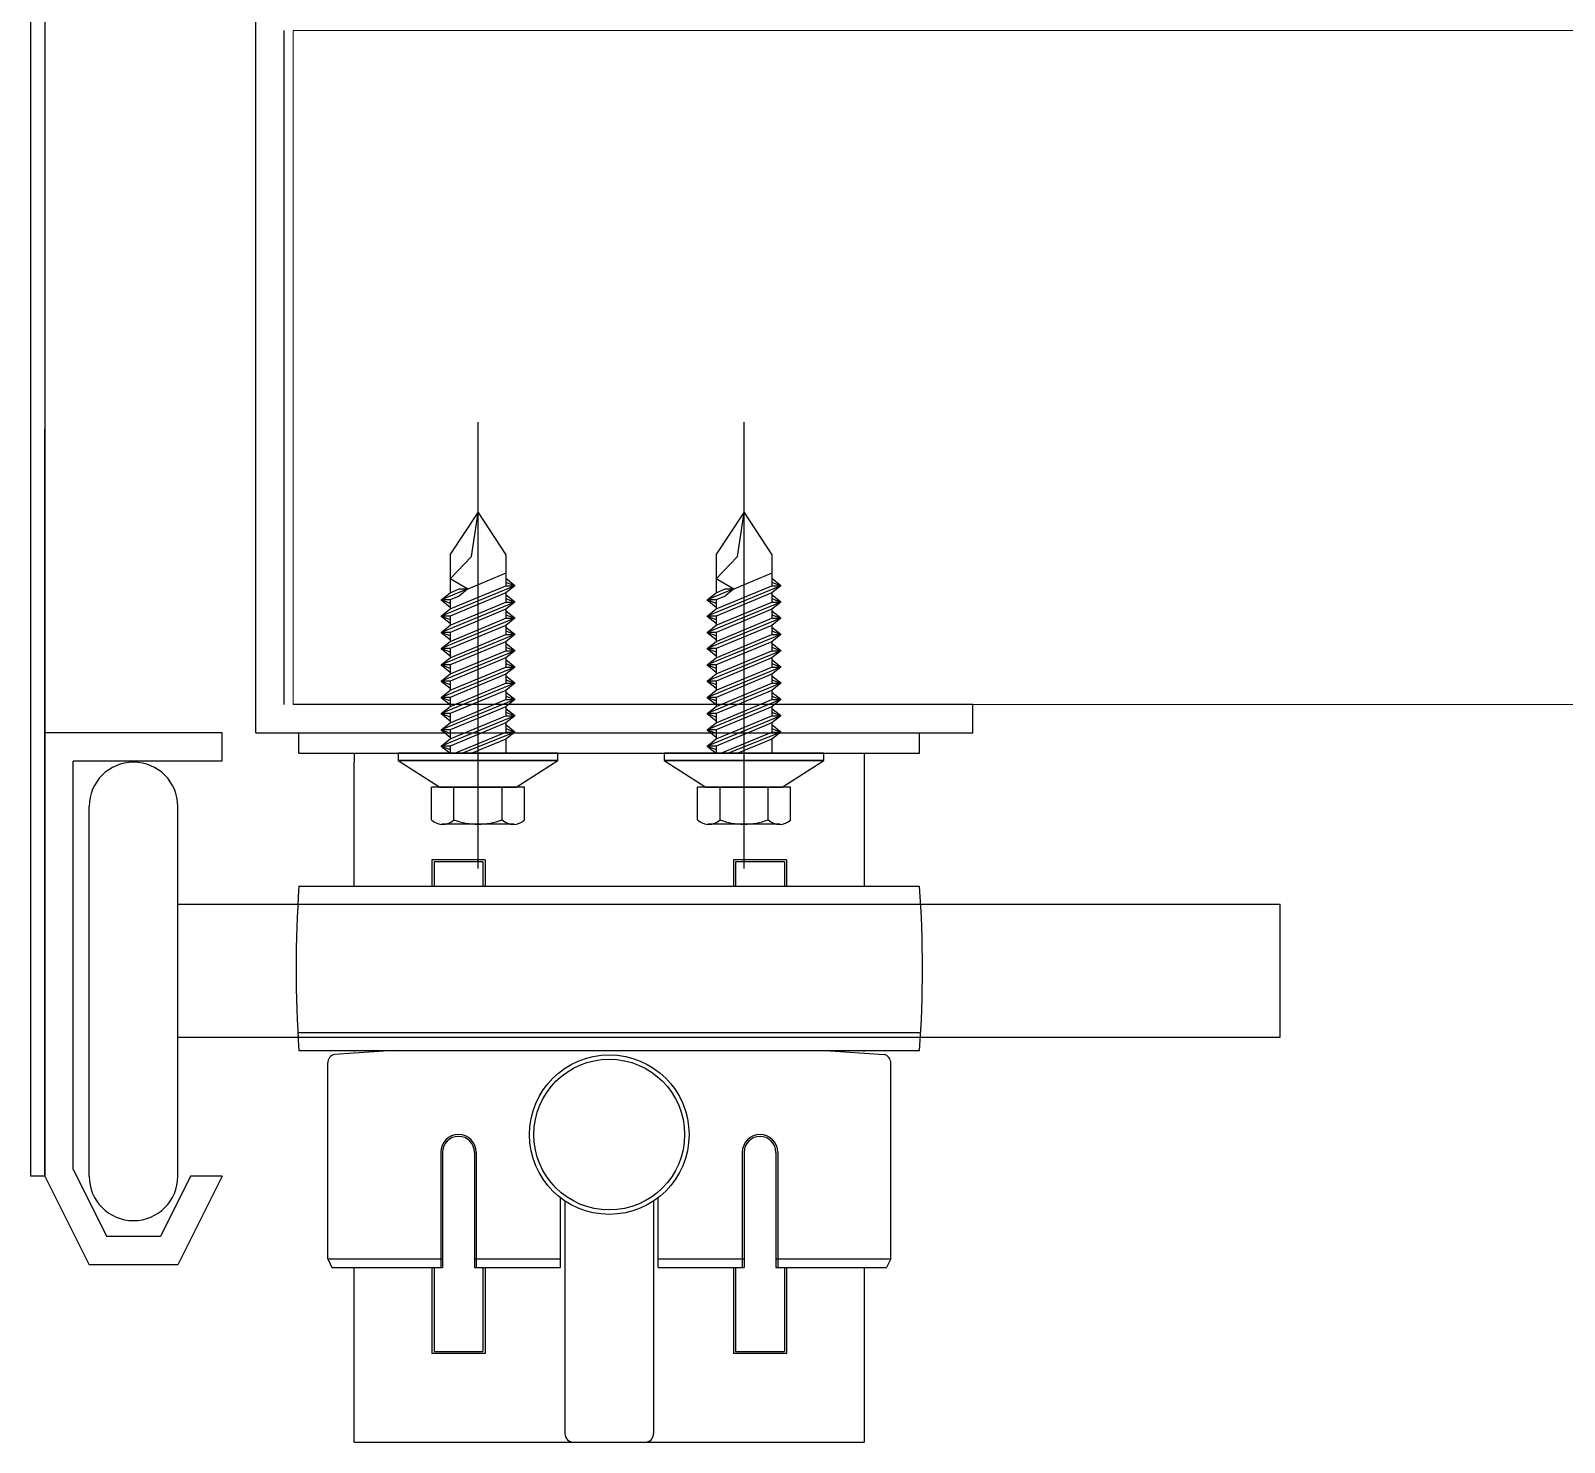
# Model space of a CAD drawing. Header units: millimetres. Extents: x 2752880 to 2775018, y 665860 to 672840.
# Drawn here: x 2759732.7 to 2759905.7, y 671636.1 to 671795.3 of the extents above; entities that cross this region are included whole.
import ezdxf

# ---------------------------------------------------------------- set-up
doc = ezdxf.new("R2010")
doc.units = ezdxf.units.MM
doc.header["$LTSCALE"] = 10
doc.layers.add('OVERHEAD DOOR - 1', color=4, linetype='Continuous')
doc.layers.add('OVERHEAD DOOR - ETC', color=252, linetype='Continuous')

msp = doc.modelspace()

# ---------------------------------------------------------------- linework, layer by layer
at = {"layer": 'OVERHEAD DOOR - 1', "lineweight": 0}
for p, q in [((2760418.53, 671795.33), (2759762.3, 671795.33)), ((2759762.3, 671719.33), (2759762.3, 671795.33)), ((2759762.3, 671719.33), (2760418.53, 671719.33))]:
    msp.add_line(p, q, dxfattribs=at)
at = {"layer": 'OVERHEAD DOOR - ETC'}
for p, q in [((2759732.7, 671815.33), (2759732.7, 671666.13)), ((2759734.3, 671813.73), (2759734.3, 671666.13)), ((2759758.1, 671716.13), (2759758.1, 671798.53)), ((2759761.3, 671719.33), (2759761.3, 671795.33)), ((2759734.3, 671666.13), (2759734.3, 671750.39)), ((2759783.15, 671700.83), (2759783.15, 671751.18)), ((2759813.15, 671700.83), (2759813.15, 671751.18)), ((2759780, 671736.2), (2759783.15, 671741)), ((2759782.42, 671736.02), (2759783.15, 671741)), ((2759783.15, 671741), (2759786.3, 671736.2)), ((2759810, 671736.2), (2759813.15, 671741)), ((2759812.42, 671736.02), (2759813.15, 671741)), ((2759813.15, 671741), (2759816.3, 671736.2)), ((2759780, 671736.2), (2759780, 671731.94)), ((2759786.3, 671736.2), (2759786.3, 671732.72)), ((2759810, 671736.2), (2759810, 671731.94)), ((2759816.3, 671736.2), (2759816.3, 671732.72)), ((2759780, 671733.52), (2759782.42, 671736.02)), ((2759810, 671733.52), (2759812.42, 671736.02)), ((2759787.3, 671732.72), (2759779, 671729.31)), ((2759787.3, 671732.72), (2759779, 671729.31)), ((2759782.01, 671732.35), (2759780, 671733.52)), ((2759780, 671730.11), (2759786.3, 671732.72)), ((2759786.3, 671734.15), (2759782.01, 671732.35)), ((2759787.3, 671732.72), (2759786.3, 671733.53)), ((2759786.3, 671733.13), (2759787.3, 671732.72)), ((2759786.3, 671732.72), (2759787.3, 671732.72)), ((2759787.3, 671732.72), (2759786.3, 671731.92)), ((2759817.3, 671732.72), (2759809, 671729.31)), ((2759817.3, 671732.72), (2759809, 671729.31)), ((2759812.01, 671732.35), (2759810, 671733.52)), ((2759810, 671730.11), (2759816.3, 671732.72)), ((2759816.3, 671734.15), (2759812.01, 671732.35)), ((2759817.3, 671732.72), (2759816.3, 671733.53)), ((2759816.3, 671733.13), (2759817.3, 671732.72)), ((2759816.3, 671732.72), (2759817.3, 671732.72)), ((2759817.3, 671732.72), (2759816.3, 671731.92)), ((2759782.01, 671732.38), (2759779, 671731.14)), ((2759782.01, 671732.38), (2759779, 671731.14)), ((2759779, 671731.14), (2759780, 671731.94)), ((2759780, 671730.74), (2759779, 671731.14)), ((2759779, 671731.14), (2759780, 671730.33)), ((2759780, 671731.14), (2759779, 671731.14)), ((2759787.3, 671730.89), (2759779, 671727.47)), ((2759787.3, 671730.89), (2759779, 671727.47)), ((2759780, 671731.94), (2759781.01, 671732.38)), ((2759786.3, 671731.92), (2759780, 671729.31)), ((2759781.01, 671731.57), (2759780, 671731.14)), ((2759780, 671731.14), (2759780, 671730.11)), ((2759780, 671728.28), (2759786.3, 671730.89)), ((2759781.01, 671732.38), (2759782.01, 671732.38)), ((2759782.01, 671732.38), (2759781.01, 671731.57)), ((2759786.3, 671731.92), (2759786.3, 671730.89)), ((2759787.3, 671730.89), (2759786.3, 671731.69)), ((2759786.3, 671731.29), (2759787.3, 671730.89)), ((2759786.3, 671730.89), (2759787.3, 671730.89)), ((2759787.3, 671730.89), (2759786.3, 671730.09)), ((2759812.01, 671732.38), (2759809, 671731.14)), ((2759812.01, 671732.38), (2759809, 671731.14)), ((2759809, 671731.14), (2759810, 671731.94)), ((2759810, 671730.74), (2759809, 671731.14)), ((2759809, 671731.14), (2759810, 671730.33)), ((2759810, 671731.14), (2759809, 671731.14)), ((2759817.3, 671730.89), (2759809, 671727.47)), ((2759817.3, 671730.89), (2759809, 671727.47)), ((2759810, 671731.94), (2759811.01, 671732.38)), ((2759816.3, 671731.92), (2759810, 671729.31)), ((2759811.01, 671731.57), (2759810, 671731.14)), ((2759810, 671731.14), (2759810, 671730.11)), ((2759810, 671728.28), (2759816.3, 671730.89)), ((2759811.01, 671732.38), (2759812.01, 671732.38)), ((2759812.01, 671732.38), (2759811.01, 671731.57)), ((2759816.3, 671731.92), (2759816.3, 671730.89)), ((2759817.3, 671730.89), (2759816.3, 671731.69)), ((2759816.3, 671731.29), (2759817.3, 671730.89)), ((2759816.3, 671730.89), (2759817.3, 671730.89)), ((2759817.3, 671730.89), (2759816.3, 671730.09)), ((2759779, 671729.31), (2759780, 671730.11)), ((2759780, 671728.9), (2759779, 671729.31)), ((2759779, 671729.31), (2759780, 671728.5)), ((2759780, 671729.31), (2759779, 671729.31)), ((2759786.3, 671730.09), (2759780, 671727.47)), ((2759780, 671729.31), (2759780, 671728.28)), ((2759786.3, 671730.09), (2759786.3, 671729.06)), ((2759787.3, 671729.06), (2759786.3, 671729.86)), ((2759786.3, 671729.46), (2759787.3, 671729.06)), ((2759809, 671729.31), (2759810, 671730.11)), ((2759810, 671728.9), (2759809, 671729.31)), ((2759809, 671729.31), (2759810, 671728.5)), ((2759810, 671729.31), (2759809, 671729.31)), ((2759816.3, 671730.09), (2759810, 671727.47)), ((2759810, 671729.31), (2759810, 671728.28)), ((2759816.3, 671730.09), (2759816.3, 671729.06)), ((2759817.3, 671729.06), (2759816.3, 671729.86)), ((2759816.3, 671729.46), (2759817.3, 671729.06)), ((2759787.3, 671729.06), (2759779, 671725.64)), ((2759787.3, 671729.06), (2759779, 671725.64)), ((2759779, 671727.47), (2759780, 671728.28)), ((2759780, 671727.07), (2759779, 671727.47)), ((2759779, 671727.47), (2759780, 671726.67)), ((2759780, 671727.47), (2759779, 671727.47)), ((2759780, 671726.44), (2759786.3, 671729.06)), ((2759786.3, 671728.25), (2759780, 671725.64)), ((2759780, 671727.47), (2759780, 671726.44)), ((2759786.3, 671729.06), (2759787.3, 671729.06)), ((2759787.3, 671729.06), (2759786.3, 671728.25)), ((2759786.3, 671728.25), (2759786.3, 671727.22)), ((2759787.3, 671727.22), (2759786.3, 671728.03)), ((2759786.3, 671727.63), (2759787.3, 671727.22)), ((2759817.3, 671729.06), (2759809, 671725.64)), ((2759817.3, 671729.06), (2759809, 671725.64)), ((2759809, 671727.47), (2759810, 671728.28)), ((2759810, 671727.07), (2759809, 671727.47)), ((2759809, 671727.47), (2759810, 671726.67)), ((2759810, 671727.47), (2759809, 671727.47)), ((2759810, 671726.44), (2759816.3, 671729.06)), ((2759816.3, 671728.25), (2759810, 671725.64)), ((2759810, 671727.47), (2759810, 671726.44)), ((2759816.3, 671729.06), (2759817.3, 671729.06)), ((2759817.3, 671729.06), (2759816.3, 671728.25)), ((2759816.3, 671728.25), (2759816.3, 671727.22)), ((2759817.3, 671727.22), (2759816.3, 671728.03)), ((2759816.3, 671727.63), (2759817.3, 671727.22)), ((2759787.3, 671727.22), (2759779, 671723.81)), ((2759787.3, 671727.22), (2759779, 671723.81)), ((2759779, 671725.64), (2759780, 671726.44)), ((2759780, 671724.61), (2759786.3, 671727.22)), ((2759786.3, 671726.42), (2759780, 671723.81)), ((2759786.3, 671727.22), (2759787.3, 671727.22)), ((2759787.3, 671727.22), (2759786.3, 671726.42)), ((2759786.3, 671726.42), (2759786.3, 671725.39)), ((2759787.3, 671725.39), (2759786.3, 671726.2)), ((2759786.3, 671725.79), (2759787.3, 671725.39)), ((2759817.3, 671727.22), (2759809, 671723.81)), ((2759817.3, 671727.22), (2759809, 671723.81)), ((2759809, 671725.64), (2759810, 671726.44)), ((2759810, 671724.61), (2759816.3, 671727.22)), ((2759816.3, 671726.42), (2759810, 671723.81)), ((2759816.3, 671727.22), (2759817.3, 671727.22)), ((2759817.3, 671727.22), (2759816.3, 671726.42)), ((2759816.3, 671726.42), (2759816.3, 671725.39)), ((2759817.3, 671725.39), (2759816.3, 671726.2)), ((2759816.3, 671725.79), (2759817.3, 671725.39)), ((2759780, 671725.24), (2759779, 671725.64)), ((2759779, 671725.64), (2759780, 671724.84)), ((2759780, 671725.64), (2759779, 671725.64)), ((2759787.3, 671725.39), (2759779, 671721.97)), ((2759787.3, 671725.39), (2759779, 671721.97)), ((2759779, 671723.81), (2759780, 671724.61)), ((2759780, 671725.64), (2759780, 671724.61)), ((2759780, 671722.78), (2759786.3, 671725.39)), ((2759786.3, 671724.59), (2759780, 671721.97)), ((2759786.3, 671725.39), (2759787.3, 671725.39)), ((2759787.3, 671725.39), (2759786.3, 671724.59)), ((2759786.3, 671724.59), (2759786.3, 671723.56)), ((2759787.3, 671723.56), (2759786.3, 671724.36)), ((2759786.3, 671723.96), (2759787.3, 671723.56)), ((2759810, 671725.24), (2759809, 671725.64)), ((2759809, 671725.64), (2759810, 671724.84)), ((2759810, 671725.64), (2759809, 671725.64)), ((2759817.3, 671725.39), (2759809, 671721.97)), ((2759817.3, 671725.39), (2759809, 671721.97)), ((2759809, 671723.81), (2759810, 671724.61)), ((2759810, 671725.64), (2759810, 671724.61)), ((2759810, 671722.78), (2759816.3, 671725.39)), ((2759816.3, 671724.59), (2759810, 671721.97)), ((2759816.3, 671725.39), (2759817.3, 671725.39)), ((2759817.3, 671725.39), (2759816.3, 671724.59)), ((2759816.3, 671724.59), (2759816.3, 671723.56)), ((2759817.3, 671723.56), (2759816.3, 671724.36)), ((2759816.3, 671723.96), (2759817.3, 671723.56)), ((2759780, 671723.4), (2759779, 671723.81)), ((2759779, 671723.81), (2759780, 671723)), ((2759780, 671723.81), (2759779, 671723.81)), ((2759787.3, 671723.56), (2759779, 671720.14)), ((2759787.3, 671723.56), (2759779, 671720.14)), ((2759779, 671721.97), (2759780, 671722.78)), ((2759780, 671723.81), (2759780, 671722.78)), ((2759780, 671720.95), (2759786.3, 671723.56)), ((2759786.3, 671722.75), (2759780, 671720.14)), ((2759786.3, 671723.56), (2759787.3, 671723.56)), ((2759787.3, 671723.56), (2759786.3, 671722.75)), ((2759786.3, 671722.75), (2759786.3, 671721.73)), ((2759787.3, 671721.73), (2759786.3, 671722.53)), ((2759810, 671723.4), (2759809, 671723.81)), ((2759809, 671723.81), (2759810, 671723)), ((2759810, 671723.81), (2759809, 671723.81)), ((2759817.3, 671723.56), (2759809, 671720.14)), ((2759817.3, 671723.56), (2759809, 671720.14)), ((2759809, 671721.97), (2759810, 671722.78)), ((2759810, 671723.81), (2759810, 671722.78)), ((2759810, 671720.95), (2759816.3, 671723.56)), ((2759816.3, 671722.75), (2759810, 671720.14)), ((2759816.3, 671723.56), (2759817.3, 671723.56)), ((2759817.3, 671723.56), (2759816.3, 671722.75)), ((2759816.3, 671722.75), (2759816.3, 671721.73)), ((2759817.3, 671721.73), (2759816.3, 671722.53)), ((2759780, 671721.57), (2759779, 671721.97)), ((2759779, 671721.97), (2759780, 671721.17)), ((2759780, 671721.97), (2759779, 671721.97)), ((2759787.3, 671721.73), (2759779, 671718.31)), ((2759787.3, 671721.73), (2759779, 671718.31)), ((2759779, 671720.14), (2759780, 671720.95)), ((2759780, 671721.97), (2759780, 671720.95)), ((2759780, 671719.11), (2759786.3, 671721.73)), ((2759786.3, 671720.92), (2759780, 671718.31)), ((2759786.3, 671722.13), (2759787.3, 671721.73)), ((2759786.3, 671721.73), (2759787.3, 671721.73)), ((2759787.3, 671721.73), (2759786.3, 671720.92)), ((2759786.3, 671720.92), (2759786.3, 671719.89)), ((2759787.3, 671719.89), (2759786.3, 671720.7)), ((2759810, 671721.57), (2759809, 671721.97)), ((2759809, 671721.97), (2759810, 671721.17)), ((2759810, 671721.97), (2759809, 671721.97)), ((2759817.3, 671721.73), (2759809, 671718.31)), ((2759817.3, 671721.73), (2759809, 671718.31)), ((2759809, 671720.14), (2759810, 671720.95)), ((2759810, 671721.97), (2759810, 671720.95)), ((2759810, 671719.11), (2759816.3, 671721.73)), ((2759816.3, 671720.92), (2759810, 671718.31)), ((2759816.3, 671722.13), (2759817.3, 671721.73)), ((2759816.3, 671721.73), (2759817.3, 671721.73)), ((2759817.3, 671721.73), (2759816.3, 671720.92)), ((2759816.3, 671720.92), (2759816.3, 671719.89)), ((2759817.3, 671719.89), (2759816.3, 671720.7)), ((2759838.95, 671719.33), (2759762.3, 671719.33)), ((2759780, 671719.74), (2759779, 671720.14)), ((2759779, 671720.14), (2759780, 671719.34)), ((2759780, 671720.14), (2759779, 671720.14)), ((2759787.3, 671719.89), (2759779, 671716.47)), ((2759787.3, 671719.89), (2759779, 671716.47)), ((2759779, 671718.31), (2759780, 671719.11)), ((2759780, 671720.14), (2759780, 671719.11)), ((2759780, 671717.28), (2759786.3, 671719.89)), ((2759786.3, 671719.09), (2759780, 671716.47)), ((2759786.3, 671720.29), (2759787.3, 671719.89)), ((2759786.3, 671719.89), (2759787.3, 671719.89)), ((2759787.3, 671719.89), (2759786.3, 671719.09)), ((2759786.3, 671719.09), (2759786.3, 671718.06)), ((2759787.3, 671718.06), (2759786.3, 671718.86)), ((2759810, 671719.74), (2759809, 671720.14)), ((2759809, 671720.14), (2759810, 671719.34)), ((2759810, 671720.14), (2759809, 671720.14)), ((2759817.3, 671719.89), (2759809, 671716.47)), ((2759817.3, 671719.89), (2759809, 671716.47)), ((2759809, 671718.31), (2759810, 671719.11)), ((2759810, 671720.14), (2759810, 671719.11)), ((2759810, 671717.28), (2759816.3, 671719.89)), ((2759816.3, 671719.09), (2759810, 671716.47)), ((2759816.3, 671720.29), (2759817.3, 671719.89)), ((2759816.3, 671719.89), (2759817.3, 671719.89)), ((2759817.3, 671719.89), (2759816.3, 671719.09)), ((2759816.3, 671719.09), (2759816.3, 671718.06)), ((2759817.3, 671718.06), (2759816.3, 671718.86)), ((2759838.95, 671716.13), (2759838.95, 671719.33)), ((2759780, 671717.91), (2759779, 671718.31)), ((2759779, 671718.31), (2759780, 671717.5)), ((2759780, 671718.31), (2759779, 671718.31)), ((2759787.3, 671718.06), (2759779, 671714.64)), ((2759787.3, 671718.06), (2759779, 671714.64)), ((2759779, 671716.47), (2759780, 671717.28)), ((2759780, 671718.31), (2759780, 671717.28)), ((2759780, 671715.45), (2759786.3, 671718.06)), ((2759786.3, 671717.26), (2759780, 671714.64)), ((2759786.3, 671718.46), (2759787.3, 671718.06)), ((2759786.3, 671718.06), (2759787.3, 671718.06)), ((2759787.3, 671718.06), (2759786.3, 671717.26)), ((2759786.3, 671717.26), (2759786.3, 671716.23)), ((2759787.3, 671716.23), (2759786.3, 671717.03)), ((2759810, 671717.91), (2759809, 671718.31)), ((2759809, 671718.31), (2759810, 671717.5)), ((2759810, 671718.31), (2759809, 671718.31)), ((2759817.3, 671718.06), (2759809, 671714.64)), ((2759817.3, 671718.06), (2759809, 671714.64)), ((2759809, 671716.47), (2759810, 671717.28)), ((2759810, 671718.31), (2759810, 671717.28)), ((2759810, 671715.45), (2759816.3, 671718.06)), ((2759816.3, 671717.26), (2759810, 671714.64)), ((2759816.3, 671718.46), (2759817.3, 671718.06)), ((2759816.3, 671718.06), (2759817.3, 671718.06)), ((2759817.3, 671718.06), (2759816.3, 671717.26)), ((2759816.3, 671717.26), (2759816.3, 671716.23)), ((2759817.3, 671716.23), (2759816.3, 671717.03)), ((2759754.3, 671716.13), (2759734.3, 671716.13)), ((2759754.3, 671712.93), (2759754.3, 671716.13)), ((2759758.1, 671716.13), (2759838.95, 671716.13)), ((2759762.95, 671716.13), (2759832.95, 671716.13)), ((2759762.95, 671713.83), (2759762.95, 671716.13)), ((2759780, 671716.07), (2759779, 671716.47)), ((2759779, 671716.47), (2759780, 671715.67)), ((2759780, 671716.47), (2759779, 671716.47)), ((2759779, 671714.64), (2759780, 671715.45)), ((2759780, 671716.47), (2759780, 671715.45)), ((2759780.52, 671713.83), (2759786.3, 671716.23)), ((2759787.3, 671716.23), (2759781.4, 671713.83)), ((2759786.3, 671715.42), (2759782.46, 671713.83)), ((2759786.3, 671716.63), (2759787.3, 671716.23)), ((2759786.3, 671716.23), (2759787.3, 671716.23)), ((2759787.3, 671716.23), (2759786.3, 671715.42)), ((2759786.3, 671715.42), (2759786.3, 671713.83)), ((2759810, 671716.07), (2759809, 671716.47)), ((2759809, 671716.47), (2759810, 671715.67)), ((2759810, 671716.47), (2759809, 671716.47)), ((2759809, 671714.64), (2759810, 671715.45)), ((2759810, 671716.47), (2759810, 671715.45)), ((2759810.52, 671713.83), (2759816.3, 671716.23)), ((2759817.3, 671716.23), (2759811.4, 671713.83)), ((2759816.3, 671715.42), (2759812.46, 671713.83)), ((2759816.3, 671716.63), (2759817.3, 671716.23)), ((2759816.3, 671716.23), (2759817.3, 671716.23)), ((2759817.3, 671716.23), (2759816.3, 671715.42)), ((2759816.3, 671715.42), (2759816.3, 671713.83)), ((2759832.95, 671713.83), (2759832.95, 671716.13)), ((2759762.95, 671713.83), (2759832.95, 671713.83)), ((2759769.2, 671713.83), (2759769.2, 671712.83)), ((2759792.15, 671713.83), (2759774.15, 671713.83)), ((2759774.15, 671713.83), (2759774.15, 671713.03)), ((2759780, 671714.24), (2759779, 671714.64)), ((2759779, 671714.64), (2759780, 671713.84)), ((2759780, 671714.64), (2759779, 671714.64)), ((2759780, 671714.64), (2759780, 671713.83)), ((2759792.15, 671713.03), (2759792.15, 671713.83)), ((2759822.15, 671713.83), (2759804.15, 671713.83)), ((2759804.15, 671713.83), (2759804.15, 671713.03)), ((2759810, 671714.24), (2759809, 671714.64)), ((2759809, 671714.64), (2759810, 671713.84)), ((2759810, 671714.64), (2759809, 671714.64)), ((2759810, 671714.64), (2759810, 671713.83)), ((2759822.15, 671713.03), (2759822.15, 671713.83)), ((2759826.7, 671713.83), (2759826.7, 671698.83)), ((2759826.7, 671713.83), (2759826.7, 671712.83)), ((2759754.3, 671712.93), (2759737.5, 671712.93)), ((2759737.5, 671666.88), (2759737.5, 671712.93)), ((2759769.2, 671698.83), (2759769.2, 671712.83)), ((2759792.15, 671713.03), (2759774.15, 671713.03)), ((2759774.15, 671713.03), (2759778.85, 671710.03)), ((2759774.15, 671713.03), (2759792.15, 671713.03)), ((2759787.45, 671710.03), (2759792.15, 671713.03)), ((2759822.15, 671713.03), (2759804.15, 671713.03)), ((2759804.15, 671713.03), (2759808.85, 671710.03)), ((2759804.15, 671713.03), (2759822.15, 671713.03)), ((2759817.45, 671710.03), (2759822.15, 671713.03)), ((2759777.9, 671706.33), (2759777.9, 671710.03)), ((2759788.4, 671710.03), (2759777.9, 671710.03)), ((2759778.85, 671710.03), (2759787.45, 671710.03)), ((2759780.44, 671706.33), (2759780.44, 671710.03)), ((2759785.87, 671706.33), (2759785.87, 671710.03)), ((2759788.4, 671706.33), (2759788.4, 671710.03)), ((2759807.9, 671706.33), (2759807.9, 671710.03)), ((2759818.4, 671710.03), (2759807.9, 671710.03)), ((2759808.85, 671710.03), (2759817.45, 671710.03)), ((2759810.44, 671706.33), (2759810.44, 671710.03)), ((2759815.87, 671706.33), (2759815.87, 671710.03)), ((2759818.4, 671706.33), (2759818.4, 671710.03)), ((2759739.3, 671666.13), (2759739.3, 671707.83)), ((2759749.3, 671666.13), (2759749.3, 671707.83)), ((2759787.22, 671705.83), (2759779.08, 671705.83)), ((2759817.22, 671705.83), (2759809.08, 671705.83)), ((2759783.95, 671701.83), (2759777.95, 671701.83)), ((2759777.95, 671701.83), (2759777.95, 671698.83)), ((2759783.7, 671701.58), (2759778.2, 671701.58)), ((2759778.2, 671701.58), (2759778.2, 671698.83)), ((2759783.7, 671701.58), (2759783.7, 671698.83)), ((2759783.95, 671701.83), (2759783.95, 671698.83)), ((2759817.95, 671701.83), (2759811.95, 671701.83)), ((2759811.95, 671701.83), (2759811.95, 671698.83)), ((2759817.7, 671701.58), (2759812.2, 671701.58)), ((2759812.2, 671701.58), (2759812.2, 671698.83)), ((2759817.7, 671701.58), (2759817.7, 671698.83)), ((2759817.95, 671701.83), (2759817.95, 671698.83)), ((2759762.95, 671698.83), (2759832.95, 671698.83)), ((2759749.3, 671696.83), (2759759.1, 671696.83)), ((2759750.65, 671696.83), (2759763.35, 671696.83)), ((2759762.95, 671696.83), (2759832.95, 671696.83)), ((2759763.35, 671696.83), (2759832.95, 671696.83)), ((2759832.95, 671696.83), (2759873.61, 671696.83)), ((2759873.61, 671681.83), (2759873.61, 671696.83)), ((2759749.3, 671681.83), (2759759.1, 671681.83)), ((2759750.65, 671681.83), (2759763.35, 671681.83)), ((2759762.95, 671682.33), (2759832.95, 671682.33)), ((2759763.35, 671681.83), (2759832.95, 671681.83)), ((2759832.95, 671681.83), (2759873.61, 671681.83)), ((2759762.95, 671680.33), (2759832.95, 671680.33)), ((2759773.62, 671680.33), (2759766.96, 671679.88)), ((2759769.2, 671680.21), (2759769.2, 671680.33)), ((2759822.28, 671680.33), (2759828.95, 671679.88)), ((2759826.7, 671680.21), (2759826.7, 671680.33)), ((2759766.2, 671656.83), (2759766.2, 671678.91)), ((2759829.7, 671656.83), (2759829.7, 671678.91)), ((2759778.95, 671668.83), (2759778.95, 671655.83)), ((2759779.15, 671668.83), (2759779.15, 671655.83)), ((2759782.75, 671668.83), (2759782.75, 671655.83)), ((2759782.95, 671668.83), (2759782.95, 671655.83)), ((2759812.95, 671668.83), (2759812.95, 671655.83)), ((2759813.15, 671668.83), (2759813.15, 671655.83)), ((2759816.75, 671668.83), (2759816.75, 671655.83)), ((2759816.95, 671668.83), (2759816.95, 671655.83)), ((2759737.5, 671666.88), (2759741.28, 671659.33)), ((2759734.3, 671666.13), (2759732.7, 671666.13)), ((2759734.3, 671666.13), (2759739.3, 671656.13)), ((2759750.73, 671666.13), (2759747.33, 671659.33)), ((2759754.3, 671666.13), (2759749.3, 671656.13)), ((2759754.3, 671666.13), (2759750.73, 671666.13)), ((2759792.45, 671655.83), (2759792.45, 671663.7)), ((2759803.45, 671655.83), (2759803.45, 671663.7)), ((2759792.95, 671663.34), (2759792.95, 671637.13)), ((2759802.95, 671663.34), (2759802.95, 671637.13)), ((2759747.33, 671659.33), (2759741.28, 671659.33)), ((2759766.2, 671656.83), (2759779.15, 671656.83)), ((2759766.2, 671656.83), (2759766.67, 671655.83)), ((2759782.75, 671656.83), (2759792.45, 671656.83)), ((2759803.45, 671656.83), (2759813.15, 671656.83)), ((2759816.75, 671656.83), (2759829.7, 671656.83)), ((2759829.7, 671656.83), (2759829.23, 671655.83)), ((2759749.3, 671656.13), (2759739.3, 671656.13)), ((2759766.67, 671655.83), (2759779.15, 671655.83)), ((2759769.2, 671636.13), (2759769.2, 671655.83)), ((2759777.95, 671655.83), (2759777.95, 671646.13)), ((2759778.2, 671655.83), (2759778.2, 671646.38)), ((2759782.75, 671655.83), (2759792.45, 671655.83)), ((2759783.7, 671655.83), (2759783.7, 671646.38)), ((2759783.95, 671655.83), (2759783.95, 671646.13)), ((2759803.45, 671655.83), (2759813.15, 671655.83)), ((2759811.95, 671655.83), (2759811.95, 671646.13)), ((2759812.2, 671655.83), (2759812.2, 671646.38)), ((2759816.75, 671655.83), (2759829.23, 671655.83)), ((2759817.7, 671655.83), (2759817.7, 671646.38)), ((2759817.95, 671655.83), (2759817.95, 671646.13)), ((2759826.7, 671655.83), (2759826.7, 671636.13)), ((2759783.95, 671646.13), (2759777.95, 671646.13)), ((2759778.2, 671646.38), (2759783.7, 671646.38)), ((2759817.95, 671646.13), (2759811.95, 671646.13)), ((2759812.2, 671646.38), (2759817.7, 671646.38)), ((2759769.2, 671636.13), (2759826.7, 671636.13)), ((2759793.95, 671636.13), (2759801.95, 671636.13))]:
    msp.add_line(p, q, dxfattribs=at)
for radius in [9, 8.5]:
    msp.add_circle((2759797.95, 671670.83), radius, dxfattribs=at)
for centre, radius, start, end in [((2759744.3, 671707.83), 5, 0, 180), ((2759779.17, 671707.68), 1.86, 226.9662, 313.0338), ((2759783.15, 671713.44), 7.61, 249.1195, 290.8805), ((2759787.14, 671707.68), 1.86, 226.9662, 313.0338), ((2759809.17, 671707.68), 1.86, 226.9662, 313.0338), ((2759813.15, 671713.44), 7.61, 249.1195, 290.8805), ((2759817.14, 671707.68), 1.86, 226.9662, 313.0338), ((2759897.39, 671689.58), 134.75, 176.0638, 183.9362), ((2759698.52, 671689.58), 134.75, 356.0638, 3.9362), ((2759767.2, 671678.91), 1, 104.0969, 180), ((2759828.7, 671678.91), 1, 0, 75.9031), ((2759780.95, 671668.83), 2, 90, 180), ((2759780.95, 671668.83), 1.8, 90, 180), ((2759780.95, 671668.83), 2, 0, 90), ((2759780.95, 671668.83), 1.8, 0, 90), ((2759814.95, 671668.83), 2, 90, 180), ((2759814.95, 671668.83), 1.8, 90, 180), ((2759814.95, 671668.83), 2, 0, 90), ((2759814.95, 671668.83), 1.8, 0, 90), ((2759744.3, 671666.13), 5, 180, 0), ((2759793.95, 671637.13), 1, 180, 270), ((2759801.95, 671637.13), 1, 270, 0)]:
    msp.add_arc(centre, radius, start, end, dxfattribs=at)

doc.saveas('drawing.dxf')
